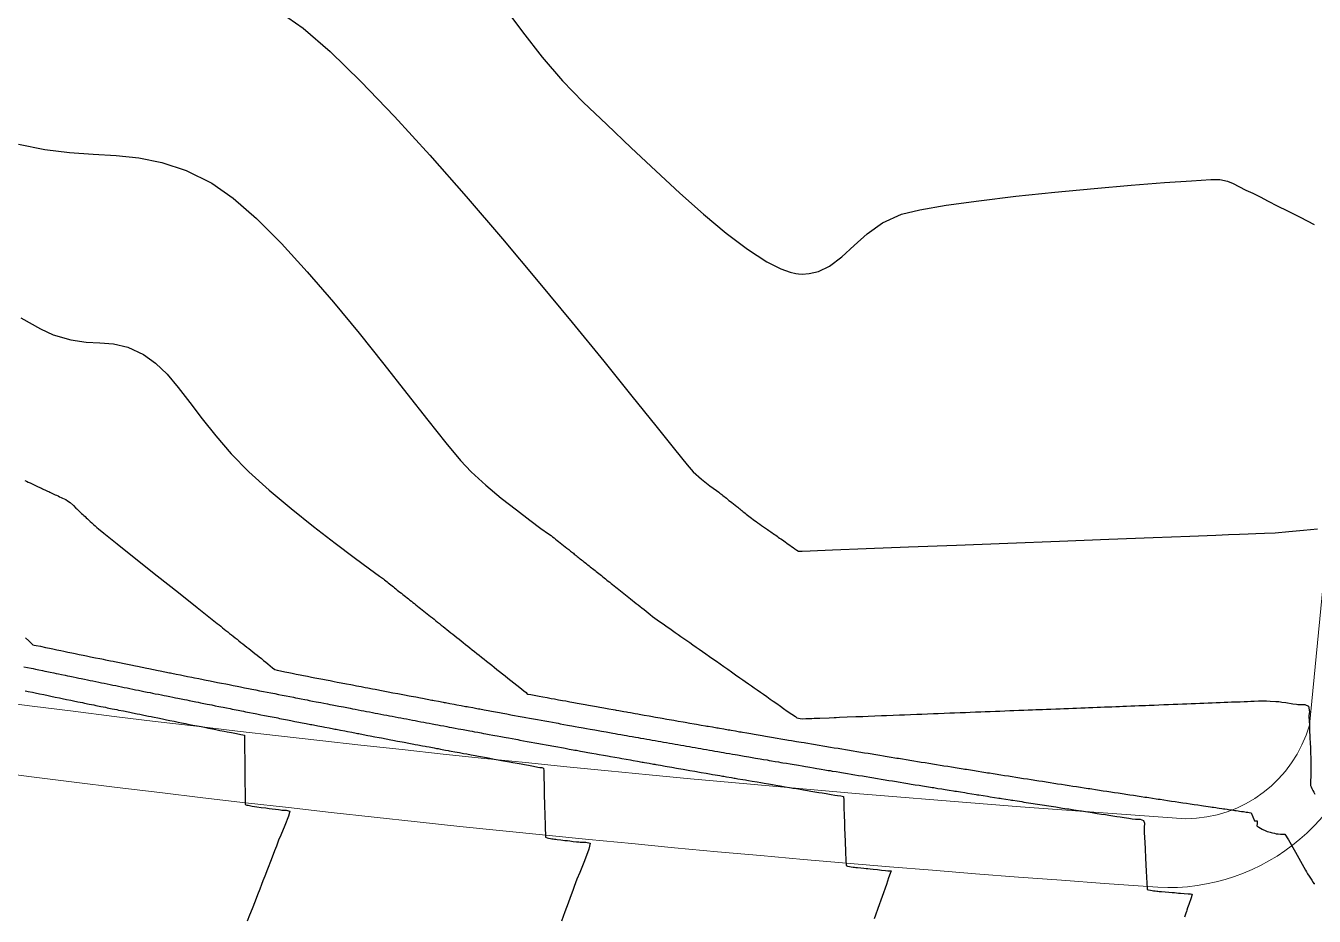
# Model space of a CAD drawing. Header units: millimetres. Extents: x 340454 to 342791, y 6993867 to 6995092.
# Drawn here: x 341391.1 to 341446.2, y 6994434.4 to 6994472.5 of the extents above; entities that cross this region are included whole.
import ezdxf

# ---------------------------------------------------------------- set-up
doc = ezdxf.new("R2010")
doc.units = ezdxf.units.MM
doc.header["$LTSCALE"] = 10
for name, color, linetype in [('T-HM-CURVA_INTERMEDIARIA', 45, 'Continuous'), ('T-HM-CURVA_MESTRA', 20, 'Continuous'), ('URB-Calçadas', 2, 'Continuous'), ('URB-Quadras', 3, 'Continuous')]:
    doc.layers.add(name, color=color, linetype=linetype)

msp = doc.modelspace()

# ---------------------------------------------------------------- linework, layer by layer
at = {"layer": 'T-HM-CURVA_INTERMEDIARIA', "color": 45, "linetype": 'Continuous', "lineweight": -3, "flags": 128}
for points, elevation in [([(341401.999, 6994473.035), (341402.969, 6994472.352), (341404.131, 6994471.346), (341405.447, 6994470.069), (341406.879, 6994468.575), (341408.39, 6994466.92), (341409.943, 6994465.157), (341411.5, 6994463.34), (341413.025, 6994461.524), (341414.479, 6994459.763), (341415.826, 6994458.11), (341417.029, 6994456.621), (341418.049, 6994455.35), (341418.85, 6994454.35), (341419.394, 6994453.676), (341419.644, 6994453.383), (341420.007, 6994453.065), (341420.364, 6994452.784), (341420.637, 6994452.582), (341420.746, 6994452.504), (341420.786, 6994452.472), (341420.828, 6994452.439), (341420.871, 6994452.404), (341420.917, 6994452.368), (341420.964, 6994452.331), (341421.013, 6994452.291), (341421.065, 6994452.25), (341421.119, 6994452.207), (341421.176, 6994452.161), (341421.237, 6994452.113), (341421.3, 6994452.063), (341421.367, 6994452.01), (341421.437, 6994451.953), (341421.513, 6994451.893), (341421.552, 6994451.862), (341421.592, 6994451.83), (341421.634, 6994451.797), (341421.677, 6994451.762), (341421.722, 6994451.727), (341421.768, 6994451.69), (341421.815, 6994451.652), (341421.865, 6994451.613), (341421.916, 6994451.572), (341421.969, 6994451.53), (341422.024, 6994451.486), (341422.081, 6994451.441), (341422.14, 6994451.393), (341422.205, 6994451.347), (341422.273, 6994451.299), (341422.343, 6994451.25), (341422.416, 6994451.198), (341422.493, 6994451.145), (341422.572, 6994451.089), (341422.612, 6994451.061), (341422.654, 6994451.032), (341422.696, 6994451.002), (341422.74, 6994450.971), (341422.784, 6994450.94), (341422.829, 6994450.909), (341422.875, 6994450.876), (341422.922, 6994450.843), (341422.971, 6994450.809), (341423.02, 6994450.775), (341423.07, 6994450.739), (341423.122, 6994450.703), (341423.175, 6994450.666), (341423.229, 6994450.628), (341423.284, 6994450.589), (341423.341, 6994450.55), (341423.399, 6994450.509), (341423.459, 6994450.467), (341423.52, 6994450.424), (341423.582, 6994450.38), (341423.646, 6994450.335), (341423.712, 6994450.289), (341423.78, 6994450.241), (341423.85, 6994450.193), (341423.921, 6994450.143), (341423.995, 6994450.091), (341424.073, 6994450.031), (341424.148, 6994449.983), (341424.224, 6994449.982), (341424.302, 6994449.989), (341424.65, 6994450.002), (341425.602, 6994450.039), (341427.039, 6994450.095), (341428.845, 6994450.166), (341430.903, 6994450.246), (341433.096, 6994450.332), (341435.307, 6994450.418), (341437.418, 6994450.5), (341439.313, 6994450.574), (341440.875, 6994450.635), (341441.987, 6994450.679), (341442.531, 6994450.7), (341442.994, 6994450.718), (341443.362, 6994450.732), (341443.697, 6994450.745), (341444.065, 6994450.76), (341444.528, 6994450.778), (341445.109, 6994450.822), (341445.735, 6994450.889), (341446.324, 6994450.944)], 704), ([(341390.813, 6994467.387), (341391.94, 6994467.156), (341392.994, 6994467.033), (341393.999, 6994466.969), (341394.976, 6994466.911), (341395.95, 6994466.808), (341396.942, 6994466.609), (341397.976, 6994466.262), (341399.075, 6994465.716), (341399.984, 6994465.082), (341400.984, 6994464.205), (341402.049, 6994463.138), (341403.152, 6994461.931), (341404.266, 6994460.636), (341405.365, 6994459.303), (341406.423, 6994457.984), (341407.411, 6994456.73), (341408.305, 6994455.591), (341409.077, 6994454.62), (341409.701, 6994453.867), (341410.15, 6994453.383), (341410.783, 6994452.813), (341411.445, 6994452.261), (341412.088, 6994451.751), (341412.669, 6994451.31), (341413.14, 6994450.963), (341413.458, 6994450.735), (341413.576, 6994450.652), (341413.637, 6994450.603), (341413.7, 6994450.553), (341413.764, 6994450.502), (341413.829, 6994450.45), (341413.896, 6994450.397), (341413.964, 6994450.343), (341414.033, 6994450.288), (341414.104, 6994450.231), (341414.177, 6994450.173), (341414.251, 6994450.114), (341414.327, 6994450.053), (341414.405, 6994449.991), (341414.444, 6994449.96), (341414.484, 6994449.928), (341414.525, 6994449.896), (341414.566, 6994449.863), (341414.607, 6994449.83), (341414.649, 6994449.797), (341414.692, 6994449.763), (341414.735, 6994449.729), (341414.778, 6994449.694), (341414.822, 6994449.659), (341414.867, 6994449.623), (341414.912, 6994449.587), (341414.958, 6994449.551), (341415.004, 6994449.514), (341415.051, 6994449.476), (341415.099, 6994449.439), (341415.147, 6994449.4), (341415.196, 6994449.361), (341415.245, 6994449.322), (341415.295, 6994449.282), (341415.346, 6994449.241), (341415.398, 6994449.2), (341415.45, 6994449.158), (341415.503, 6994449.116), (341415.557, 6994449.073), (341415.611, 6994449.03), (341415.667, 6994448.986), (341415.723, 6994448.941), (341415.78, 6994448.895), (341415.838, 6994448.849), (341415.896, 6994448.803), (341415.956, 6994448.755), (341416.017, 6994448.707), (341416.078, 6994448.658), (341416.14, 6994448.608), (341416.204, 6994448.558), (341416.268, 6994448.506), (341416.334, 6994448.454), (341416.4, 6994448.401), (341416.468, 6994448.347), (341416.536, 6994448.293), (341416.606, 6994448.237), (341416.677, 6994448.181), (341416.749, 6994448.123), (341416.822, 6994448.065), (341416.897, 6994448.005), (341416.973, 6994447.945), (341417.05, 6994447.883), (341417.129, 6994447.82), (341417.209, 6994447.756), (341417.29, 6994447.692), (341417.374, 6994447.625), (341417.458, 6994447.558), (341417.545, 6994447.489), (341417.632, 6994447.419), (341417.722, 6994447.348), (341417.812, 6994447.275), (341417.906, 6994447.201), (341418.004, 6994447.13), (341418.108, 6994447.056), (341418.211, 6994446.983), (341418.319, 6994446.908), (341418.426, 6994446.833), (341418.538, 6994446.754), (341418.649, 6994446.676), (341418.765, 6994446.595), (341418.881, 6994446.514), (341419.002, 6994446.429), (341419.122, 6994446.345), (341419.247, 6994446.256), (341419.372, 6994446.169), (341419.503, 6994446.077), (341419.633, 6994445.986), (341419.77, 6994445.89), (341419.906, 6994445.794), (341420.048, 6994445.695), (341420.191, 6994445.595), (341420.338, 6994445.491), (341420.487, 6994445.386), (341420.641, 6994445.279), (341420.797, 6994445.169), (341420.958, 6994445.056), (341421.121, 6994444.941), (341421.29, 6994444.823), (341421.461, 6994444.703), (341421.638, 6994444.579), (341421.766, 6994444.489), (341421.871, 6994444.415), (341422.004, 6994444.322), (341422.138, 6994444.228), (341422.249, 6994444.15), (341422.388, 6994444.052), (341422.529, 6994443.954), (341422.646, 6994443.872), (341422.793, 6994443.769), (341422.941, 6994443.664), (341423.064, 6994443.578), (341423.219, 6994443.469), (341423.379, 6994443.357), (341423.513, 6994443.263), (341423.669, 6994443.153), (341423.856, 6994443.022), (341424.013, 6994442.912), (341424.081, 6994442.864), (341424.145, 6994442.853), (341424.217, 6994442.84), (341424.314, 6994442.825), (341424.467, 6994442.828), (341424.625, 6994442.835), (341424.718, 6994442.839), (341424.811, 6994442.843), (341425.054, 6994442.852), (341425.46, 6994442.868), (341425.679, 6994442.876), (341425.762, 6994442.88), (341425.904, 6994442.885), (341426.226, 6994442.898), (341426.6, 6994442.912), (341426.893, 6994442.924), (341427.125, 6994442.933), (341427.409, 6994442.944), (341427.691, 6994442.955), (341427.915, 6994442.964), (341428.189, 6994442.974), (341428.461, 6994442.985), (341428.677, 6994442.993), (341428.941, 6994443.004), (341429.204, 6994443.014), (341429.413, 6994443.022), (341429.668, 6994443.032), (341429.922, 6994443.042), (341430.124, 6994443.05), (341430.371, 6994443.06), (341430.617, 6994443.069), (341430.812, 6994443.077), (341431.051, 6994443.086), (341431.289, 6994443.095), (341431.478, 6994443.103), (341431.709, 6994443.112), (341431.939, 6994443.121), (341432.122, 6994443.128), (341432.346, 6994443.137), (341432.569, 6994443.145), (341432.747, 6994443.152), (341432.964, 6994443.161), (341433.18, 6994443.169), (341433.352, 6994443.176), (341433.563, 6994443.184), (341433.785, 6994443.193), (341433.965, 6994443.2), (341434.143, 6994443.207), (341434.298, 6994443.213), (341434.421, 6994443.218), (341434.575, 6994443.224), (341434.753, 6994443.231), (341434.929, 6994443.237), (341435.141, 6994443.246), (341435.338, 6994443.253), (341435.495, 6994443.259), (341435.688, 6994443.267), (341435.879, 6994443.274), (341436.031, 6994443.28), (341436.217, 6994443.288), (341436.402, 6994443.295), (341436.549, 6994443.301), (341436.729, 6994443.308), (341436.908, 6994443.315), (341437.051, 6994443.32), (341437.226, 6994443.327), (341437.4, 6994443.334), (341437.538, 6994443.339), (341437.707, 6994443.346), (341437.874, 6994443.352), (341438.007, 6994443.358), (341438.174, 6994443.364), (341438.359, 6994443.371), (341438.521, 6994443.378), (341438.696, 6994443.384), (341438.854, 6994443.391), (341438.98, 6994443.395), (341439.134, 6994443.401), (341439.347, 6994443.41), (341439.556, 6994443.418), (341439.763, 6994443.426), (341439.966, 6994443.434), (341440.166, 6994443.442), (341440.362, 6994443.449), (341440.556, 6994443.457), (341440.746, 6994443.464), (341440.933, 6994443.472), (341441.118, 6994443.479), (341441.3, 6994443.486), (341441.479, 6994443.493), (341441.655, 6994443.5), (341441.829, 6994443.507), (341442.001, 6994443.513), (341442.169, 6994443.52), (341442.337, 6994443.527), (341442.499, 6994443.533), (341442.66, 6994443.539), (341442.82, 6994443.545), (341443.022, 6994443.553), (341443.198, 6994443.56), (341443.337, 6994443.566), (341443.477, 6994443.571), (341443.628, 6994443.577), (341443.812, 6994443.585), (341443.936, 6994443.589), (341444.043, 6994443.59), (341444.151, 6994443.589), (341444.311, 6994443.581), (341444.547, 6994443.567), (341444.68, 6994443.558), (341444.745, 6994443.549), (341444.809, 6994443.538), (341444.979, 6994443.512), (341445.274, 6994443.466), (341445.432, 6994443.441), (341445.49, 6994443.432), (341445.59, 6994443.436), (341445.787, 6994443.425), (341445.945, 6994443.362), (341445.988, 6994443.125), (341445.963, 6994442.961), (341445.965, 6994442.895), (341445.971, 6994442.761), (341445.983, 6994442.506), (341445.99, 6994442.338), (341445.996, 6994442.228), (341446, 6994442.133), (341446.004, 6994442.052), (341446.008, 6994441.971), (341446.015, 6994441.82), (341446.026, 6994441.557), (341446.036, 6994441.358), (341446.045, 6994441.15), (341446.051, 6994440.965), (341446.05, 6994440.758), (341446.046, 6994440.596), (341446.043, 6994440.444), (341446.04, 6994440.319), (341446.038, 6994440.191), (341446.036, 6994440.095), (341446.034, 6994440.021), (341446.033, 6994439.962), (341446.054, 6994439.907), (341446.093, 6994439.835), (341446.134, 6994439.759), (341446.175, 6994439.682), (341446.213, 6994439.598)], 703), ([(341390.905, 6994459.964), (341391.753, 6994459.496), (341392.295, 6994459.237), (341393.042, 6994459.018), (341393.694, 6994458.931), (341394.29, 6994458.9), (341394.871, 6994458.851), (341395.478, 6994458.708), (341396.152, 6994458.398), (341396.671, 6994458.026), (341397.159, 6994457.549), (341397.639, 6994456.982), (341398.131, 6994456.343), (341398.657, 6994455.648), (341399.239, 6994454.912), (341399.898, 6994454.151), (341400.656, 6994453.383), (341401.525, 6994452.599), (341402.467, 6994451.805), (341403.424, 6994451.037), (341404.337, 6994450.33), (341405.15, 6994449.717), (341405.804, 6994449.235), (341406.242, 6994448.918), (341406.405, 6994448.801), (341406.456, 6994448.759), (341406.508, 6994448.718), (341406.56, 6994448.677), (341406.613, 6994448.634), (341406.667, 6994448.592), (341406.721, 6994448.549), (341406.775, 6994448.505), (341406.83, 6994448.462), (341406.886, 6994448.417), (341406.942, 6994448.372), (341406.999, 6994448.327), (341407.056, 6994448.281), (341407.114, 6994448.235), (341407.173, 6994448.188), (341407.232, 6994448.141), (341407.292, 6994448.093), (341407.353, 6994448.045), (341407.414, 6994447.996), (341407.476, 6994447.947), (341407.539, 6994447.897), (341407.602, 6994447.847), (341407.666, 6994447.795), (341407.731, 6994447.744), (341407.796, 6994447.692), (341407.863, 6994447.639), (341407.93, 6994447.585), (341407.998, 6994447.531), (341408.066, 6994447.476), (341408.136, 6994447.421), (341408.206, 6994447.365), (341408.277, 6994447.308), (341408.35, 6994447.251), (341408.422, 6994447.192), (341408.497, 6994447.133), (341408.571, 6994447.074), (341408.647, 6994447.013), (341408.724, 6994446.952), (341408.802, 6994446.89), (341408.88, 6994446.828), (341408.961, 6994446.764), (341409.041, 6994446.699), (341409.123, 6994446.634), (341409.206, 6994446.568), (341409.291, 6994446.5), (341409.376, 6994446.433), (341409.463, 6994446.363), (341409.55, 6994446.294), (341409.64, 6994446.223), (341409.729, 6994446.151), (341409.821, 6994446.078), (341409.914, 6994446.004), (341410.008, 6994445.928), (341410.103, 6994445.853), (341410.201, 6994445.775), (341410.299, 6994445.697), (341410.4, 6994445.617), (341410.5, 6994445.536), (341410.604, 6994445.454), (341410.708, 6994445.371), (341410.815, 6994445.285), (341410.922, 6994445.2), (341411.033, 6994445.112), (341411.144, 6994445.024), (341411.258, 6994444.933), (341411.372, 6994444.842), (341411.49, 6994444.747), (341411.608, 6994444.654), (341411.73, 6994444.556), (341411.852, 6994444.459), (341411.979, 6994444.358), (341412.105, 6994444.258), (341412.236, 6994444.153), (341412.408, 6994444.016), (341412.503, 6994443.941), (341412.543, 6994443.907), (341412.584, 6994443.876), (341412.702, 6994443.853), (341412.923, 6994443.814), (341413.068, 6994443.787), (341413.219, 6994443.76), (341413.406, 6994443.726), (341413.579, 6994443.694), (341413.717, 6994443.669), (341413.89, 6994443.638), (341414.063, 6994443.606), (341414.2, 6994443.582), (341414.373, 6994443.55), (341414.546, 6994443.519), (341414.683, 6994443.494), (341414.856, 6994443.463), (341415.029, 6994443.432), (341415.167, 6994443.407), (341415.34, 6994443.376), (341415.513, 6994443.345), (341415.65, 6994443.32), (341415.823, 6994443.289), (341416.043, 6994443.25), (341416.228, 6994443.217), (341416.307, 6994443.203), (341416.36, 6994443.194), (341416.472, 6994443.174), (341416.678, 6994443.137), (341416.791, 6994443.117), (341416.85, 6994443.106), (341416.961, 6994443.087), (341417.163, 6994443.051), (341417.275, 6994443.031), (341417.341, 6994443.019), (341417.549, 6994442.982), (341417.759, 6994442.945), (341417.831, 6994442.933), (341418.036, 6994442.896), (341418.242, 6994442.86), (341418.321, 6994442.846), (341418.523, 6994442.811), (341418.726, 6994442.775), (341418.812, 6994442.76), (341419.011, 6994442.725), (341419.211, 6994442.69), (341419.302, 6994442.674), (341419.498, 6994442.64), (341419.695, 6994442.606), (341419.793, 6994442.589), (341419.985, 6994442.555), (341420.179, 6994442.521), (341420.231, 6994442.512), (341420.283, 6994442.503), (341420.473, 6994442.471), (341420.663, 6994442.437), (341420.719, 6994442.428), (341420.774, 6994442.418), (341420.96, 6994442.386), (341421.148, 6994442.354), (341421.206, 6994442.344), (341421.265, 6994442.334), (341421.448, 6994442.302), (341421.632, 6994442.27), (341421.694, 6994442.26), (341421.756, 6994442.249), (341421.935, 6994442.218), (341422.117, 6994442.187), (341422.182, 6994442.176), (341422.247, 6994442.165), (341422.423, 6994442.135), (341422.601, 6994442.104), (341422.669, 6994442.093), (341422.738, 6994442.081), (341422.911, 6994442.052), (341423.086, 6994442.022), (341423.157, 6994442.01), (341423.229, 6994441.998), (341423.399, 6994441.969), (341423.57, 6994441.94), (341423.645, 6994441.927), (341423.72, 6994441.914), (341423.843, 6994441.893), (341424.055, 6994441.857), (341424.265, 6994441.822), (341424.388, 6994441.801), (341424.464, 6994441.789), (341424.54, 6994441.776), (341424.706, 6994441.748), (341424.873, 6994441.72), (341424.949, 6994441.707), (341425.025, 6994441.694), (341425.191, 6994441.666), (341425.358, 6994441.639), (341425.434, 6994441.626), (341425.51, 6994441.613), (341425.676, 6994441.585), (341425.842, 6994441.558), (341425.919, 6994441.545), (341425.995, 6994441.532), (341426.161, 6994441.504), (341426.327, 6994441.477), (341426.404, 6994441.464), (341426.48, 6994441.451), (341426.646, 6994441.424), (341426.812, 6994441.396), (341426.889, 6994441.384), (341426.965, 6994441.371), (341427.131, 6994441.344), (341427.297, 6994441.316), (341427.374, 6994441.304), (341427.451, 6994441.291), (341427.617, 6994441.264), (341427.783, 6994441.236), (341427.859, 6994441.224), (341427.936, 6994441.211), (341428.102, 6994441.184), (341428.268, 6994441.157), (341428.345, 6994441.144), (341428.421, 6994441.132), (341428.587, 6994441.104), (341428.753, 6994441.077), (341428.83, 6994441.065), (341428.907, 6994441.052), (341429.072, 6994441.025), (341429.238, 6994440.998), (341429.315, 6994440.986), (341429.392, 6994440.973), (341429.558, 6994440.946), (341429.724, 6994440.92), (341429.801, 6994440.907), (341429.878, 6994440.895), (341430.043, 6994440.868), (341430.209, 6994440.841), (341430.286, 6994440.829), (341430.363, 6994440.816), (341430.529, 6994440.789), (341430.694, 6994440.763), (341430.772, 6994440.75), (341430.849, 6994440.738), (341431.014, 6994440.711), (341431.18, 6994440.685), (341431.257, 6994440.672), (341431.335, 6994440.66), (341431.5, 6994440.634), (341431.665, 6994440.607), (341431.743, 6994440.595), (341431.821, 6994440.582), (341431.986, 6994440.556), (341432.151, 6994440.53), (341432.229, 6994440.517), (341432.307, 6994440.505), (341432.472, 6994440.479), (341432.637, 6994440.453), (341432.715, 6994440.44), (341432.793, 6994440.428), (341432.957, 6994440.402), (341433.122, 6994440.376), (341433.2, 6994440.363), (341433.279, 6994440.351), (341433.443, 6994440.325), (341433.608, 6994440.299), (341433.686, 6994440.287), (341433.765, 6994440.275), (341433.929, 6994440.249), (341434.094, 6994440.223), (341434.172, 6994440.211), (341434.251, 6994440.198), (341434.415, 6994440.173), (341434.579, 6994440.147), (341434.658, 6994440.135), (341434.737, 6994440.122), (341434.901, 6994440.097), (341435.065, 6994440.071), (341435.144, 6994440.059), (341435.224, 6994440.047), (341435.387, 6994440.021), (341435.551, 6994439.996), (341435.631, 6994439.984), (341435.71, 6994439.971), (341435.873, 6994439.946), (341436.037, 6994439.921), (341436.117, 6994439.908), (341436.196, 6994439.896), (341436.359, 6994439.871), (341436.523, 6994439.846), (341436.603, 6994439.834), (341436.683, 6994439.821), (341436.846, 6994439.796), (341437.009, 6994439.771), (341437.089, 6994439.759), (341437.17, 6994439.747), (341437.332, 6994439.722), (341437.495, 6994439.697), (341437.575, 6994439.685), (341437.656, 6994439.672), (341437.818, 6994439.648), (341437.98, 6994439.623), (341438.062, 6994439.611), (341438.143, 6994439.598), (341438.304, 6994439.574), (341438.466, 6994439.549), (341438.548, 6994439.537), (341438.63, 6994439.525), (341438.791, 6994439.5), (341438.952, 6994439.476), (341439.034, 6994439.463), (341439.116, 6994439.451), (341439.277, 6994439.427), (341439.438, 6994439.403), (341439.521, 6994439.39), (341439.603, 6994439.378), (341439.764, 6994439.354), (341439.924, 6994439.33), (341440.007, 6994439.317), (341440.09, 6994439.305), (341440.249, 6994439.281), (341440.409, 6994439.257), (341440.493, 6994439.245), (341440.577, 6994439.232), (341440.733, 6994439.209), (341440.891, 6994439.186), (341440.978, 6994439.173), (341441.064, 6994439.16), (341441.218, 6994439.137), (341441.373, 6994439.114), (341441.462, 6994439.101), (341441.552, 6994439.088), (341441.663, 6994439.071), (341441.758, 6994439.057), (341441.823, 6994439.048), (341441.883, 6994439.039), (341441.979, 6994439.025), (341442.039, 6994439.016), (341442.134, 6994439.002), (341442.242, 6994438.986), (341442.31, 6994438.976), (341442.371, 6994438.967), (341442.464, 6994438.953), (341442.526, 6994438.944), (341442.611, 6994438.932), (341442.668, 6994438.924), (341442.742, 6994438.913), (341442.793, 6994438.905), (341442.858, 6994438.896), (341442.939, 6994438.884), (341442.995, 6994438.876), (341443.079, 6994438.864), (341443.171, 6994438.85), (341443.228, 6994438.842), (341443.284, 6994438.834), (341443.348, 6994438.824), (341443.409, 6994438.815), (341443.501, 6994438.802), (341443.571, 6994438.633), (341443.644, 6994438.463), (341443.698, 6994438.458), (341443.75, 6994438.452), (341443.746, 6994438.348), (341443.74, 6994438.243), (341443.817, 6994438.191), (341443.889, 6994438.139), (341443.972, 6994438.103), (341444.02, 6994438.079), (341444.065, 6994438.055), (341444.119, 6994438.029), (341444.186, 6994438.007), (341444.245, 6994437.989), (341444.306, 6994437.97), (341444.354, 6994437.956), (341444.408, 6994437.943), (341444.49, 6994437.924), (341444.567, 6994437.908), (341444.645, 6994437.899), (341444.751, 6994437.889), (341444.849, 6994437.893), (341444.941, 6994437.884), (341445.09, 6994437.64), (341445.385, 6994437.121), (341445.678, 6994436.599), (341445.818, 6994436.347), (341445.861, 6994436.272), (341445.904, 6994436.197), (341445.976, 6994436.085), (341446.087, 6994435.914), (341446.146, 6994435.824), (341446.171, 6994435.779), (341446.224, 6994435.776)], 702), ([(341391.074, 6994453.011), (341391.149, 6994452.976), (341391.227, 6994452.94), (341391.307, 6994452.903), (341391.389, 6994452.864), (341391.474, 6994452.825), (341391.561, 6994452.784), (341391.652, 6994452.742), (341391.698, 6994452.721), (341391.745, 6994452.699), (341391.793, 6994452.677), (341391.841, 6994452.654), (341391.891, 6994452.631), (341391.941, 6994452.608), (341391.992, 6994452.584), (341392.045, 6994452.559), (341392.098, 6994452.535), (341392.152, 6994452.509), (341392.207, 6994452.484), (341392.264, 6994452.457), (341392.321, 6994452.431), (341392.38, 6994452.403), (341392.439, 6994452.376), (341392.501, 6994452.347), (341392.563, 6994452.318), (341392.627, 6994452.288), (341392.692, 6994452.258), (341392.758, 6994452.227), (341392.827, 6994452.195), (341392.901, 6994452.146), (341393.01, 6994452.067), (341393.153, 6994451.936), (341393.265, 6994451.829), (341393.302, 6994451.794), (341393.339, 6994451.759), (341393.379, 6994451.722), (341393.42, 6994451.684), (341393.463, 6994451.644), (341393.507, 6994451.602), (341393.553, 6994451.559), (341393.602, 6994451.514), (341393.652, 6994451.466), (341393.705, 6994451.417), (341393.76, 6994451.366), (341393.818, 6994451.311), (341393.878, 6994451.255), (341393.942, 6994451.195), (341394.008, 6994451.133), (341394.079, 6994451.067), (341394.153, 6994451.002), (341394.231, 6994450.936), (341394.457, 6994450.756), (341395.025, 6994450.303), (341395.823, 6994449.667), (341396.735, 6994448.94), (341397.646, 6994448.214), (341398.443, 6994447.579), (341399.011, 6994447.127), (341399.234, 6994446.949), (341399.307, 6994446.891), (341399.379, 6994446.833), (341399.452, 6994446.775), (341399.527, 6994446.716), (341399.602, 6994446.656), (341399.677, 6994446.595), (341399.754, 6994446.535), (341399.831, 6994446.473), (341399.909, 6994446.411), (341399.988, 6994446.348), (341400.068, 6994446.284), (341400.149, 6994446.22), (341400.23, 6994446.155), (341400.313, 6994446.089), (341400.396, 6994446.023), (341400.48, 6994445.956), (341400.565, 6994445.888), (341400.651, 6994445.82), (341400.738, 6994445.75), (341400.826, 6994445.68), (341400.915, 6994445.61), (341401.005, 6994445.537), (341401.095, 6994445.465), (341401.188, 6994445.392), (341401.281, 6994445.318), (341401.375, 6994445.242), (341401.47, 6994445.167), (341401.567, 6994445.089), (341401.661, 6994445.006), (341401.764, 6994444.933), (341401.865, 6994444.899), (341402.014, 6994444.865), (341402.195, 6994444.827), (341402.359, 6994444.793), (341402.5, 6994444.766), (341402.678, 6994444.733), (341402.85, 6994444.699), (341402.987, 6994444.673), (341403.16, 6994444.639), (341403.332, 6994444.605), (341403.47, 6994444.579), (341403.642, 6994444.545), (341403.815, 6994444.512), (341403.952, 6994444.485), (341404.125, 6994444.452), (341404.297, 6994444.419), (341404.434, 6994444.392), (341404.607, 6994444.359), (341404.827, 6994444.317), (341405.011, 6994444.281), (341405.09, 6994444.266), (341405.14, 6994444.257), (341405.253, 6994444.235), (341405.459, 6994444.195), (341405.572, 6994444.174), (341405.63, 6994444.163), (341405.741, 6994444.141), (341405.943, 6994444.103), (341406.055, 6994444.082), (341406.12, 6994444.069), (341406.328, 6994444.029), (341406.538, 6994443.99), (341406.61, 6994443.976), (341406.815, 6994443.937), (341407.021, 6994443.898), (341407.1, 6994443.883), (341407.301, 6994443.845), (341407.503, 6994443.806), (341407.59, 6994443.79), (341407.788, 6994443.753), (341407.986, 6994443.715), (341408.081, 6994443.698), (341408.274, 6994443.661), (341408.47, 6994443.624), (341408.52, 6994443.615), (341408.571, 6994443.605), (341408.761, 6994443.57), (341408.953, 6994443.534), (341409.007, 6994443.524), (341409.061, 6994443.514), (341409.248, 6994443.479), (341409.436, 6994443.444), (341409.494, 6994443.433), (341409.551, 6994443.422), (341409.734, 6994443.388), (341409.919, 6994443.353), (341409.98, 6994443.342), (341410.042, 6994443.331), (341410.221, 6994443.297), (341410.403, 6994443.264), (341410.467, 6994443.252), (341410.532, 6994443.24), (341410.708, 6994443.207), (341410.886, 6994443.174), (341410.954, 6994443.162), (341411.023, 6994443.149), (341411.195, 6994443.117), (341411.37, 6994443.085), (341411.441, 6994443.072), (341411.513, 6994443.059), (341411.682, 6994443.028), (341411.853, 6994442.996), (341411.928, 6994442.982), (341412.004, 6994442.968), (341412.169, 6994442.938), (341412.337, 6994442.907), (341412.415, 6994442.893), (341412.494, 6994442.879), (341412.656, 6994442.849), (341412.82, 6994442.819), (341412.903, 6994442.804), (341412.985, 6994442.789), (341413.143, 6994442.76), (341413.304, 6994442.731), (341413.39, 6994442.715), (341413.476, 6994442.7), (341413.631, 6994442.672), (341413.788, 6994442.643), (341413.877, 6994442.627), (341413.966, 6994442.611), (341414.118, 6994442.583), (341414.272, 6994442.555), (341414.365, 6994442.539), (341414.457, 6994442.522), (341414.605, 6994442.495), (341414.756, 6994442.468), (341414.852, 6994442.451), (341414.947, 6994442.434), (341415.093, 6994442.408), (341415.24, 6994442.381), (341415.339, 6994442.363), (341415.438, 6994442.346), (341415.58, 6994442.32), (341415.724, 6994442.294), (341415.826, 6994442.276), (341415.928, 6994442.258), (341416.067, 6994442.233), (341416.209, 6994442.208), (341416.314, 6994442.189), (341416.419, 6994442.17), (341416.555, 6994442.146), (341416.693, 6994442.122), (341416.801, 6994442.102), (341416.91, 6994442.083), (341417.042, 6994442.06), (341417.177, 6994442.036), (341417.289, 6994442.016), (341417.4, 6994441.996), (341417.53, 6994441.973), (341417.662, 6994441.95), (341417.776, 6994441.93), (341417.891, 6994441.91), (341418.017, 6994441.887), (341418.146, 6994441.865), (341418.264, 6994441.844), (341418.382, 6994441.823), (341418.505, 6994441.802), (341418.631, 6994441.78), (341418.752, 6994441.758), (341418.873, 6994441.737), (341418.994, 6994441.716), (341419.115, 6994441.695), (341419.241, 6994441.673), (341419.364, 6994441.651), (341419.482, 6994441.631), (341419.6, 6994441.61), (341419.729, 6994441.588), (341419.855, 6994441.566), (341419.97, 6994441.546), (341420.085, 6994441.526), (341420.217, 6994441.503), (341420.346, 6994441.481), (341420.458, 6994441.461), (341420.57, 6994441.442), (341420.705, 6994441.419), (341420.837, 6994441.396), (341420.946, 6994441.377), (341421.055, 6994441.358), (341421.193, 6994441.334), (341421.328, 6994441.311), (341421.434, 6994441.293), (341421.54, 6994441.275), (341421.681, 6994441.25), (341421.819, 6994441.227), (341421.922, 6994441.209), (341422.025, 6994441.191), (341422.169, 6994441.167), (341422.311, 6994441.143), (341422.41, 6994441.126), (341422.51, 6994441.109), (341422.657, 6994441.084), (341422.802, 6994441.059), (341422.898, 6994441.042), (341422.995, 6994441.026), (341423.145, 6994441), (341423.293, 6994440.975), (341423.387, 6994440.959), (341423.48, 6994440.944), (341423.634, 6994440.918), (341423.785, 6994440.892), (341423.876, 6994440.877), (341423.966, 6994440.861), (341424.055, 6994440.846), (341424.145, 6994440.831), (341424.299, 6994440.805), (341424.451, 6994440.78), (341424.54, 6994440.765), (341424.628, 6994440.75), (341424.783, 6994440.724), (341424.937, 6994440.698), (341425.024, 6994440.684), (341425.11, 6994440.669), (341425.267, 6994440.643), (341425.422, 6994440.617), (341425.508, 6994440.603), (341425.593, 6994440.588), (341425.751, 6994440.562), (341425.908, 6994440.536), (341425.992, 6994440.522), (341426.076, 6994440.508), (341426.235, 6994440.481), (341426.393, 6994440.455), (341426.476, 6994440.442), (341426.558, 6994440.428), (341426.719, 6994440.401), (341426.879, 6994440.375), (341426.96, 6994440.361), (341427.04, 6994440.348), (341427.203, 6994440.321), (341427.365, 6994440.295), (341427.444, 6994440.282), (341427.523, 6994440.269), (341427.687, 6994440.242), (341427.851, 6994440.215), (341427.928, 6994440.202), (341428.005, 6994440.189), (341428.172, 6994440.162), (341428.337, 6994440.135), (341428.412, 6994440.123), (341428.487, 6994440.111), (341428.656, 6994440.083), (341428.823, 6994440.056), (341428.896, 6994440.044), (341428.969, 6994440.032), (341429.14, 6994440.004), (341429.309, 6994439.977), (341429.38, 6994439.965), (341429.451, 6994439.954), (341429.624, 6994439.926), (341429.795, 6994439.898), (341429.864, 6994439.887), (341429.933, 6994439.876), (341430.108, 6994439.847), (341430.281, 6994439.819), (341430.348, 6994439.809), (341430.415, 6994439.798), (341430.592, 6994439.769), (341430.768, 6994439.741), (341430.832, 6994439.731), (341430.896, 6994439.721), (341431.076, 6994439.692), (341431.254, 6994439.663), (341431.316, 6994439.653), (341431.378, 6994439.643), (341431.56, 6994439.614), (341431.74, 6994439.586), (341431.8, 6994439.576), (341431.859, 6994439.567), (341432.044, 6994439.537), (341432.227, 6994439.508), (341432.284, 6994439.499), (341432.34, 6994439.49), (341432.527, 6994439.461), (341432.714, 6994439.431), (341432.767, 6994439.423), (341432.821, 6994439.414), (341433.011, 6994439.384), (341433.2, 6994439.354), (341433.251, 6994439.346), (341433.302, 6994439.338), (341433.495, 6994439.308), (341433.687, 6994439.278), (341433.782, 6994439.263), (341433.978, 6994439.232), (341434.174, 6994439.201), (341434.262, 6994439.188), (341434.462, 6994439.156), (341434.66, 6994439.125), (341434.742, 6994439.113), (341434.945, 6994439.081), (341435.147, 6994439.05), (341435.222, 6994439.038), (341435.428, 6994439.006), (341435.634, 6994438.974), (341435.701, 6994438.964), (341435.911, 6994438.931), (341436.121, 6994438.899), (341436.179, 6994438.89), (341436.25, 6994438.879), (341436.413, 6994438.854), (341436.608, 6994438.824), (341436.771, 6994438.799), (341436.915, 6994438.777), (341437.095, 6994438.749), (341437.27, 6994438.723), (341437.408, 6994438.702), (341437.583, 6994438.675), (341437.757, 6994438.648), (341437.895, 6994438.627), (341438.07, 6994438.601), (341438.26, 6994438.572), (341438.413, 6994438.549), (341438.557, 6994438.527), (341438.75, 6994438.526), (341438.89, 6994438.477), (341438.93, 6994438.355), (341438.923, 6994438.173), (341438.919, 6994437.953), (341438.931, 6994437.739), (341438.944, 6994437.525), (341438.959, 6994437.259), (341438.981, 6994436.867), (341439.013, 6994436.304), (341439.041, 6994435.799), (341439.054, 6994435.578), (341439.054, 6994435.525), (341439.112, 6994435.503), (341439.194, 6994435.487), (341439.271, 6994435.475), (341439.324, 6994435.468), (341439.387, 6994435.461), (341439.459, 6994435.453), (341439.511, 6994435.448), (341439.564, 6994435.443), (341439.664, 6994435.434), (341439.815, 6994435.421), (341439.978, 6994435.407), (341440.115, 6994435.395), (341440.214, 6994435.387), (341440.306, 6994435.379), (341440.393, 6994435.371), (341440.48, 6994435.364), (341440.638, 6994435.351), (341440.798, 6994435.337), (341440.898, 6994435.336), (341440.977, 6994435.322), (341440.934, 6994435.162), (341440.837, 6994434.886), (341440.781, 6994434.733), (341440.749, 6994434.639), (341440.729, 6994434.578), (341440.706, 6994434.51), (341440.649, 6994434.34)], 701), ([(341391.042, 6994445.048), (341391.195, 6994445.016), (341391.352, 6994444.983), (341391.442, 6994444.965), (341391.532, 6994444.946), (341391.681, 6994444.915), (341391.834, 6994444.883), (341391.928, 6994444.864), (341392.022, 6994444.844), (341392.167, 6994444.814), (341392.315, 6994444.783), (341392.414, 6994444.763), (341392.512, 6994444.742), (341392.653, 6994444.713), (341392.797, 6994444.683), (341392.9, 6994444.662), (341393.002, 6994444.641), (341393.139, 6994444.613), (341393.279, 6994444.584), (341393.386, 6994444.562), (341393.493, 6994444.54), (341393.625, 6994444.513), (341393.761, 6994444.485), (341393.872, 6994444.462), (341393.983, 6994444.439), (341394.111, 6994444.413), (341394.243, 6994444.386), (341394.358, 6994444.362), (341394.472, 6994444.339), (341394.597, 6994444.313), (341394.725, 6994444.287), (341394.843, 6994444.263), (341394.962, 6994444.239), (341395.083, 6994444.214), (341395.207, 6994444.189), (341395.33, 6994444.164), (341395.451, 6994444.139), (341395.57, 6994444.115), (341395.689, 6994444.091), (341395.816, 6994444.065), (341395.94, 6994444.04), (341396.056, 6994444.016), (341396.172, 6994443.993), (341396.302, 6994443.966), (341396.43, 6994443.941), (341396.542, 6994443.918), (341396.654, 6994443.895), (341396.788, 6994443.868), (341396.919, 6994443.842), (341397.028, 6994443.82), (341397.136, 6994443.798), (341397.274, 6994443.77), (341397.409, 6994443.743), (341397.514, 6994443.722), (341397.619, 6994443.701), (341397.76, 6994443.673), (341397.898, 6994443.645), (341398, 6994443.625), (341398.102, 6994443.604), (341398.246, 6994443.575), (341398.388, 6994443.547), (341398.486, 6994443.528), (341398.584, 6994443.508), (341398.732, 6994443.478), (341398.877, 6994443.449), (341398.972, 6994443.431), (341399.067, 6994443.412), (341399.218, 6994443.382), (341399.367, 6994443.352), (341399.459, 6994443.334), (341399.55, 6994443.316), (341399.705, 6994443.285), (341399.857, 6994443.255), (341399.945, 6994443.238), (341400.033, 6994443.22), (341400.191, 6994443.189), (341400.347, 6994443.158), (341400.431, 6994443.141), (341400.516, 6994443.125), (341400.677, 6994443.093), (341400.837, 6994443.062), (341400.918, 6994443.046), (341400.999, 6994443.03), (341401.164, 6994442.997), (341401.326, 6994442.965), (341401.404, 6994442.95), (341401.482, 6994442.935), (341401.65, 6994442.902), (341401.816, 6994442.869), (341401.891, 6994442.855), (341401.965, 6994442.84), (341402.137, 6994442.807), (341402.306, 6994442.774), (341402.378, 6994442.76), (341402.449, 6994442.746), (341402.624, 6994442.712), (341402.796, 6994442.678), (341402.864, 6994442.665), (341402.932, 6994442.652), (341403.11, 6994442.617), (341403.287, 6994442.583), (341403.351, 6994442.571), (341403.416, 6994442.558), (341403.597, 6994442.523), (341403.777, 6994442.488), (341403.838, 6994442.477), (341403.899, 6994442.465), (341404.084, 6994442.429), (341404.267, 6994442.394), (341404.325, 6994442.383), (341404.383, 6994442.372), (341404.571, 6994442.336), (341404.757, 6994442.3), (341404.812, 6994442.289), (341404.866, 6994442.279), (341405.058, 6994442.242), (341405.247, 6994442.206), (341405.299, 6994442.196), (341405.35, 6994442.186), (341405.545, 6994442.149), (341405.738, 6994442.112), (341405.834, 6994442.094), (341406.032, 6994442.056), (341406.228, 6994442.019), (341406.318, 6994442.002), (341406.519, 6994441.964), (341406.719, 6994441.926), (341406.802, 6994441.91), (341407.006, 6994441.871), (341407.209, 6994441.833), (341407.286, 6994441.818), (341407.493, 6994441.779), (341407.7, 6994441.74), (341407.77, 6994441.727), (341407.881, 6994441.706), (341408.08, 6994441.669), (341408.19, 6994441.648), (341408.254, 6994441.636), (341408.366, 6994441.615), (341408.569, 6994441.577), (341408.681, 6994441.556), (341408.739, 6994441.545), (341408.852, 6994441.524), (341409.059, 6994441.486), (341409.171, 6994441.465), (341409.223, 6994441.455), (341409.295, 6994441.441), (341409.462, 6994441.41), (341409.662, 6994441.373), (341409.828, 6994441.342), (341409.972, 6994441.316), (341410.153, 6994441.282), (341410.329, 6994441.25), (341410.468, 6994441.224), (341410.644, 6994441.191), (341410.819, 6994441.159), (341410.959, 6994441.133), (341411.135, 6994441.101), (341411.31, 6994441.068), (341411.45, 6994441.043), (341411.625, 6994441.011), (341411.801, 6994440.978), (341411.941, 6994440.953), (341412.116, 6994440.921), (341412.292, 6994440.888), (341412.432, 6994440.863), (341412.607, 6994440.831), (341412.824, 6994440.791), (341413.005, 6994440.759), (341413.098, 6994440.742), (341413.182, 6994440.733), (341413.254, 6994440.713), (341413.263, 6994440.599), (341413.269, 6994440.329), (341413.275, 6994439.968), (341413.283, 6994439.581), (341413.294, 6994439.148), (341413.307, 6994438.679), (341413.317, 6994438.285), (341413.323, 6994438.08), (341413.328, 6994437.911), (341413.33, 6994437.811), (341413.333, 6994437.753), (341413.406, 6994437.729), (341413.468, 6994437.716), (341413.544, 6994437.702), (341413.601, 6994437.693), (341413.66, 6994437.684), (341413.72, 6994437.675), (341413.777, 6994437.668), (341413.837, 6994437.661), (341413.992, 6994437.643), (341414.156, 6994437.623), (341414.211, 6994437.617), (341414.267, 6994437.61), (341414.371, 6994437.598), (341414.519, 6994437.581), (341414.658, 6994437.565), (341414.756, 6994437.554), (341414.82, 6994437.546), (341414.883, 6994437.539), (341415.052, 6994437.549), (341415.245, 6994437.497), (341415.186, 6994437.24), (341415.001, 6994436.747), (341414.797, 6994436.245), (341414.68, 6994435.96), (341414.623, 6994435.805), (341414.566, 6994435.651), (341414.516, 6994435.516), (341414.461, 6994435.368), (341414.393, 6994435.186), (341414.303, 6994434.941), (341414.167, 6994434.571), (341414.016, 6994434.162)], 699), ([(341391.093, 6994444.019), (341391.159, 6994444.005), (341391.224, 6994443.992), (341391.405, 6994443.954), (341391.583, 6994443.917), (341391.645, 6994443.904), (341391.707, 6994443.891), (341391.891, 6994443.853), (341392.073, 6994443.815), (341392.131, 6994443.803), (341392.189, 6994443.791), (341392.377, 6994443.752), (341392.563, 6994443.714), (341392.617, 6994443.703), (341392.671, 6994443.691), (341392.863, 6994443.652), (341393.052, 6994443.613), (341393.103, 6994443.602), (341393.154, 6994443.592), (341393.349, 6994443.552), (341393.542, 6994443.512), (341393.636, 6994443.493), (341393.835, 6994443.452), (341394.032, 6994443.411), (341394.119, 6994443.394), (341394.321, 6994443.352), (341394.521, 6994443.311), (341394.601, 6994443.295), (341394.807, 6994443.253), (341395.011, 6994443.211), (341395.084, 6994443.196), (341395.293, 6994443.154), (341395.5, 6994443.112), (341395.567, 6994443.098), (341395.678, 6994443.076), (341395.879, 6994443.035), (341395.99, 6994443.012), (341396.05, 6994443), (341396.162, 6994442.978), (341396.367, 6994442.936), (341396.48, 6994442.913), (341396.533, 6994442.903), (341396.605, 6994442.888), (341396.771, 6994442.855), (341396.969, 6994442.815), (341397.134, 6994442.782), (341397.278, 6994442.753), (341397.459, 6994442.716), (341397.634, 6994442.681), (341397.773, 6994442.653), (341397.949, 6994442.618), (341398.124, 6994442.583), (341398.263, 6994442.555), (341398.439, 6994442.52), (341398.614, 6994442.485), (341398.753, 6994442.458), (341398.928, 6994442.423), (341399.104, 6994442.388), (341399.243, 6994442.36), (341399.418, 6994442.325), (341399.594, 6994442.291), (341399.733, 6994442.263), (341399.908, 6994442.228), (341400.131, 6994442.185), (341400.317, 6994442.148), (341400.398, 6994442.132), (341400.463, 6994442.119), (341400.466, 6994441.957), (341400.471, 6994441.56), (341400.476, 6994441.052), (341400.481, 6994440.558), (341400.486, 6994440.097), (341400.491, 6994439.665), (341400.495, 6994439.343), (341400.496, 6994439.215), (341400.498, 6994439.158), (341400.569, 6994439.133), (341400.622, 6994439.121), (341400.686, 6994439.108), (341400.745, 6994439.097), (341400.797, 6994439.088), (341400.895, 6994439.073), (341400.992, 6994439.059), (341401.185, 6994439.034), (341401.386, 6994439.007), (341401.452, 6994438.998), (341401.519, 6994438.989), (341401.644, 6994438.973), (341401.796, 6994438.953), (341401.92, 6994438.937), (341402.008, 6994438.925), (341402.06, 6994438.919), (341402.111, 6994438.912), (341402.25, 6994438.915), (341402.406, 6994438.873), (341402.352, 6994438.664), (341402.194, 6994438.26), (341402.022, 6994437.85), (341401.927, 6994437.626), (341401.878, 6994437.5), (341401.83, 6994437.375), (341401.752, 6994437.172), (341401.606, 6994436.794), (341401.449, 6994436.386), (341401.336, 6994436.093), (341401.259, 6994435.893), (341401.197, 6994435.735), (341401.119, 6994435.535), (341401.024, 6994435.29), (341400.92, 6994435.024), (341400.793, 6994434.695), (341400.688, 6994434.423), (341400.589, 6994434.166)], 698)]:
    msp.add_lwpolyline(points, dxfattribs=dict(at, elevation=elevation))
at = {"layer": 'T-HM-CURVA_MESTRA', "color": 20, "linetype": 'Continuous', "lineweight": -3, "flags": 128}
for points, elevation in [([(341411.508, 6994473.323), (341412.348, 6994472.195), (341413.193, 6994471.113), (341414.055, 6994470.103), (341414.943, 6994469.192), (341415.956, 6994468.23), (341416.995, 6994467.239), (341418.043, 6994466.251), (341419.081, 6994465.294), (341420.092, 6994464.397), (341421.06, 6994463.589), (341421.967, 6994462.901), (341422.796, 6994462.362), (341423.391, 6994462.056), (341423.791, 6994461.911), (341424.035, 6994461.858), (341424.149, 6994461.845), (341424.305, 6994461.838), (341424.598, 6994461.854), (341424.996, 6994461.944), (341425.468, 6994462.169), (341426.002, 6994462.572), (341426.523, 6994463.057), (341427.086, 6994463.562), (341427.744, 6994464.027), (341428.552, 6994464.393), (341429.33, 6994464.584), (341430.462, 6994464.779), (341431.861, 6994464.973), (341433.438, 6994465.161), (341435.107, 6994465.337), (341436.78, 6994465.497), (341438.37, 6994465.636), (341439.79, 6994465.748), (341440.952, 6994465.829), (341441.769, 6994465.874), (341442.154, 6994465.877), (341442.477, 6994465.808), (341442.722, 6994465.708), (341442.962, 6994465.58), (341443.27, 6994465.427), (341443.565, 6994465.288), (341443.878, 6994465.132), (341444.221, 6994464.957), (341444.606, 6994464.758), (341445.048, 6994464.534), (341445.587, 6994464.263), (341446.195, 6994463.957)], 705), ([(341391.102, 6994446.285), (341391.246, 6994446.15), (341391.367, 6994446.036), (341391.42, 6994445.988), (341391.479, 6994445.975), (341391.559, 6994445.959), (341391.742, 6994445.921), (341391.96, 6994445.875), (341392.133, 6994445.839), (341392.269, 6994445.811), (341392.442, 6994445.775), (341392.614, 6994445.739), (341392.751, 6994445.711), (341392.923, 6994445.675), (341393.095, 6994445.64), (341393.232, 6994445.612), (341393.404, 6994445.576), (341393.576, 6994445.541), (341393.713, 6994445.512), (341393.885, 6994445.477), (341394.104, 6994445.432), (341394.288, 6994445.394), (341394.367, 6994445.378), (341394.423, 6994445.367), (341394.534, 6994445.344), (341394.737, 6994445.302), (341394.848, 6994445.28), (341394.912, 6994445.266), (341395.121, 6994445.224), (341395.33, 6994445.181), (341395.402, 6994445.167), (341395.606, 6994445.125), (341395.812, 6994445.083), (341395.891, 6994445.067), (341396.091, 6994445.026), (341396.293, 6994444.985), (341396.38, 6994444.968), (341396.577, 6994444.928), (341396.775, 6994444.888), (341396.869, 6994444.869), (341397.062, 6994444.83), (341397.257, 6994444.791), (341397.308, 6994444.781), (341397.358, 6994444.77), (341397.548, 6994444.732), (341397.739, 6994444.694), (341397.793, 6994444.683), (341397.848, 6994444.672), (341398.034, 6994444.635), (341398.221, 6994444.597), (341398.279, 6994444.586), (341398.337, 6994444.574), (341398.519, 6994444.538), (341398.703, 6994444.501), (341398.765, 6994444.488), (341398.826, 6994444.476), (341399.005, 6994444.441), (341399.186, 6994444.405), (341399.251, 6994444.392), (341399.316, 6994444.379), (341399.491, 6994444.344), (341399.668, 6994444.309), (341399.737, 6994444.295), (341399.806, 6994444.282), (341399.977, 6994444.248), (341400.15, 6994444.213), (341400.223, 6994444.199), (341400.295, 6994444.185), (341400.463, 6994444.151), (341400.633, 6994444.118), (341400.709, 6994444.103), (341400.785, 6994444.088), (341400.949, 6994444.056), (341401.115, 6994444.023), (341401.195, 6994444.007), (341401.274, 6994443.992), (341401.435, 6994443.96), (341401.598, 6994443.928), (341401.681, 6994443.912), (341401.764, 6994443.896), (341401.921, 6994443.865), (341402.08, 6994443.834), (341402.167, 6994443.817), (341402.254, 6994443.8), (341402.407, 6994443.77), (341402.563, 6994443.739), (341402.653, 6994443.722), (341402.744, 6994443.704), (341402.894, 6994443.675), (341403.046, 6994443.645), (341403.14, 6994443.627), (341403.234, 6994443.609), (341403.38, 6994443.581), (341403.529, 6994443.552), (341403.626, 6994443.533), (341403.724, 6994443.514), (341403.866, 6994443.487), (341404.012, 6994443.458), (341404.113, 6994443.439), (341404.214, 6994443.42), (341404.353, 6994443.393), (341404.495, 6994443.365), (341404.599, 6994443.345), (341404.704, 6994443.325), (341404.839, 6994443.299), (341404.978, 6994443.272), (341405.086, 6994443.252), (341405.194, 6994443.231), (341405.326, 6994443.206), (341405.461, 6994443.18), (341405.573, 6994443.159), (341405.684, 6994443.137), (341405.813, 6994443.113), (341405.944, 6994443.088), (341406.059, 6994443.066), (341406.174, 6994443.044), (341406.299, 6994443.02), (341406.428, 6994442.996), (341406.546, 6994442.973), (341406.664, 6994442.951), (341406.786, 6994442.928), (341406.911, 6994442.904), (341407.034, 6994442.881), (341407.155, 6994442.858), (341407.275, 6994442.835), (341407.395, 6994442.812), (341407.521, 6994442.788), (341407.645, 6994442.765), (341407.762, 6994442.743), (341407.878, 6994442.721), (341408.008, 6994442.697), (341408.135, 6994442.673), (341408.249, 6994442.652), (341408.362, 6994442.63), (341408.495, 6994442.605), (341408.626, 6994442.581), (341408.736, 6994442.56), (341408.846, 6994442.54), (341408.982, 6994442.514), (341409.116, 6994442.489), (341409.223, 6994442.469), (341409.329, 6994442.449), (341409.47, 6994442.423), (341409.607, 6994442.398), (341409.71, 6994442.378), (341409.813, 6994442.359), (341409.957, 6994442.333), (341410.097, 6994442.306), (341410.197, 6994442.288), (341410.297, 6994442.269), (341410.444, 6994442.242), (341410.588, 6994442.216), (341410.685, 6994442.198), (341410.781, 6994442.18), (341410.931, 6994442.152), (341411.079, 6994442.125), (341411.172, 6994442.108), (341411.265, 6994442.09), (341411.418, 6994442.062), (341411.569, 6994442.035), (341411.659, 6994442.018), (341411.749, 6994442.001), (341411.906, 6994441.973), (341412.06, 6994441.945), (341412.147, 6994441.929), (341412.234, 6994441.913), (341412.393, 6994441.884), (341412.551, 6994441.855), (341412.634, 6994441.84), (341412.718, 6994441.824), (341412.881, 6994441.795), (341413.042, 6994441.765), (341413.122, 6994441.751), (341413.202, 6994441.736), (341413.368, 6994441.706), (341413.533, 6994441.676), (341413.61, 6994441.662), (341413.687, 6994441.648), (341413.856, 6994441.618), (341414.023, 6994441.587), (341414.097, 6994441.574), (341414.171, 6994441.561), (341414.344, 6994441.529), (341414.514, 6994441.499), (341414.585, 6994441.486), (341414.656, 6994441.473), (341414.831, 6994441.442), (341415.005, 6994441.41), (341415.073, 6994441.398), (341415.14, 6994441.386), (341415.319, 6994441.354), (341415.496, 6994441.322), (341415.561, 6994441.311), (341415.625, 6994441.299), (341415.807, 6994441.267), (341415.987, 6994441.235), (341416.048, 6994441.224), (341416.11, 6994441.213), (341416.295, 6994441.18), (341416.478, 6994441.147), (341416.536, 6994441.137), (341416.595, 6994441.126), (341416.783, 6994441.093), (341416.969, 6994441.06), (341417.024, 6994441.05), (341417.08, 6994441.04), (341417.271, 6994441.007), (341417.46, 6994440.973), (341417.512, 6994440.964), (341417.565, 6994440.955), (341417.759, 6994440.921), (341417.951, 6994440.887), (341418.001, 6994440.878), (341418.05, 6994440.869), (341418.247, 6994440.835), (341418.442, 6994440.8), (341418.535, 6994440.784), (341418.735, 6994440.749), (341418.934, 6994440.714), (341419.02, 6994440.699), (341419.223, 6994440.664), (341419.425, 6994440.629), (341419.506, 6994440.615), (341419.711, 6994440.579), (341419.916, 6994440.543), (341419.991, 6994440.53), (341420.2, 6994440.494), (341420.408, 6994440.458), (341420.476, 6994440.446), (341420.588, 6994440.427), (341420.789, 6994440.392), (341420.899, 6994440.373), (341420.962, 6994440.362), (341421.074, 6994440.343), (341421.279, 6994440.308), (341421.391, 6994440.289), (341421.447, 6994440.279), (341421.561, 6994440.259), (341421.769, 6994440.224), (341421.883, 6994440.204), (341421.933, 6994440.196), (341422.005, 6994440.183), (341422.174, 6994440.155), (341422.374, 6994440.12), (341422.54, 6994440.092), (341422.685, 6994440.067), (341422.866, 6994440.037), (341423.042, 6994440.007), (341423.182, 6994439.983), (341423.358, 6994439.953), (341423.582, 6994439.915), (341423.769, 6994439.884), (341423.85, 6994439.87), (341423.903, 6994439.861), (341423.978, 6994439.848), (341424.153, 6994439.819), (341424.362, 6994439.784), (341424.531, 6994439.755), (341424.672, 6994439.732), (341424.848, 6994439.702), (341425.022, 6994439.673), (341425.16, 6994439.65), (341425.334, 6994439.621), (341425.539, 6994439.587), (341425.707, 6994439.559), (341425.821, 6994439.54), (341425.956, 6994439.532), (341426.064, 6994439.499), (341426.087, 6994439.346), (341426.091, 6994439.039), (341426.097, 6994438.672), (341426.108, 6994438.406), (341426.119, 6994438.148), (341426.13, 6994437.877), (341426.143, 6994437.574), (341426.162, 6994437.129), (341426.177, 6994436.756), (341426.184, 6994436.598), (341426.182, 6994436.547), (341426.243, 6994436.522), (341426.322, 6994436.505), (341426.399, 6994436.492), (341426.488, 6994436.479), (341426.542, 6994436.473), (341426.598, 6994436.466), (341426.666, 6994436.459), (341426.809, 6994436.444), (341426.945, 6994436.43), (341427.033, 6994436.421), (341427.111, 6994436.413), (341427.214, 6994436.403), (341427.337, 6994436.39), (341427.523, 6994436.371), (341427.69, 6994436.355), (341427.869, 6994436.337), (341427.967, 6994436.327), (341428.041, 6994436.324), (341428.103, 6994436.313), (341428.071, 6994436.208), (341428.001, 6994436.022), (341427.902, 6994435.739), (341427.721, 6994435.223), (341427.54, 6994434.706), (341427.439, 6994434.418), (341427.385, 6994434.268)], 700)]:
    msp.add_lwpolyline(points, dxfattribs=dict(at, elevation=elevation))
at = {"layer": 'URB-Calçadas', "lineweight": 0}
msp.add_lwpolyline([(341462.148, 6994583.263), (341455.773, 6994517.546, -0.469604), (341447.481, 6994511.319), (341447.481, 6994511.319), (341323.425, 6994526.082, 2.505871), (341322.711, 6994515.09), (341446.721, 6994500.318, -0.457908), (341453.358, 6994492.643), (341448.538, 6994442.956, -0.398793), (341439.073, 6994435.65), (341439.073, 6994435.65, -0.034561), (341322.289, 6994451.995, -0.062194), (341256.159, 6994486.217), (341063.331, 6994608.261), (340993.59, 6994654.346), (340972.95, 6994673.775), (340891.463, 6994782.889, -0.419832), (340892.118, 6994787.121), (340913.215, 6994802.257)], format="xyb", dxfattribs=at)
msp.add_lwpolyline([(341318.269, 6994438.025, 0.031219), (341425.453, 6994422.161, 0.41065), (341428.152, 6994424.411, 0.417747), (341425.982, 6994427.134, -0.031148), (341319.653, 6994442.842, -0.062611), (341250.929, 6994478.284), (341196.268, 6994512.88, 1), (341193.594, 6994508.655), (341248.177, 6994474.108, 0.062822)], format="xyb", close=True, dxfattribs=at)
at = {"layer": 'URB-Quadras', "color": 252, "lineweight": 0}
msp.add_lwpolyline([(341314.966, 6994511.233, 0.224514), (341323.331, 6994513.002), (341446.484, 6994498.332, -0.407826), (341450.869, 6994492.884), (341445.987, 6994442.551, -0.333229), (341440.703, 6994438.544, -0.033289), (341328.539, 6994453.761, 0.054917), (341317.193, 6994485.839, -0.039219), (341316.129, 6994490.762, -0.006575), (341315.526, 6994503.486, 0.042663)], format="xyb", close=True, dxfattribs=at)

doc.saveas('drawing.dxf')
